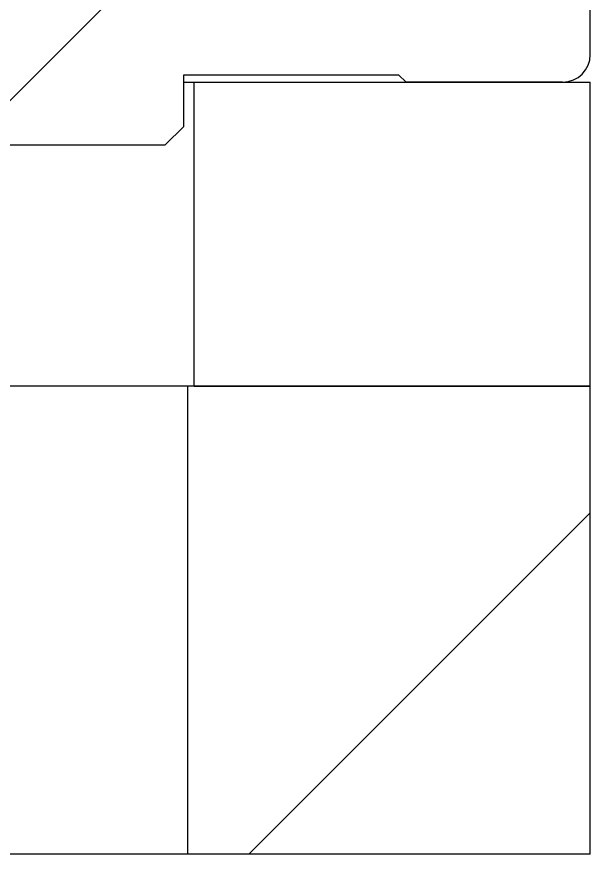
# Model space of a CAD drawing. Header units: millimetres. Extents: x 0 to 279, y 0 to 216.
# Drawn here: x 237.81 to 240.404, y 99.666 to 103.454 of the extents above; entities that cross this region are included whole.
import ezdxf

# ---------------------------------------------------------------- set-up
doc = ezdxf.new("R2010")
doc.units = ezdxf.units.MM
doc.layers.add('TITLE_BLOCK_TEXT', color=8, linetype='Continuous')

msp = doc.modelspace()

# ---------------------------------------------------------------- hatches: boundary and pattern name
at = {"layer": 'TITLE_BLOCK_TEXT', "linetype": 'Continuous', "lineweight": 18}
h = msp.add_hatch(dxfattribs=at)
h.set_pattern_fill('ANSI31', color=256, style=0)
edge = h.paths.add_edge_path(flags=0)
edge.add_line((238.7127, 104.7664), (238.6544, 104.8248))
edge.add_line((238.6544, 104.8248), (238.6544, 105.1081))
edge.add_line((238.6544, 105.1081), (238.6044, 105.1581))
edge.add_line((238.6044, 105.1581), (237.6211, 105.1581))
edge.add_line((237.6211, 105.1581), (237.5711, 104.9914))
edge.add_line((237.5711, 104.9914), (237.5711, 103.6081))
edge.add_line((237.5711, 103.6081), (237.4044, 103.6081))
edge.add_line((237.4044, 103.6081), (237.4044, 103.4914))
edge.add_line((237.4044, 103.4914), (237.4877, 103.4914))
edge.add_line((237.4877, 103.4914), (237.5711, 103.4081))
edge.add_line((237.5711, 103.4081), (237.5711, 103.0414))
edge.add_line((237.5711, 103.0414), (237.7377, 102.8748))
edge.add_line((237.7377, 102.8748), (238.4819, 102.8748))
edge.add_line((238.4819, 102.8748), (238.5652, 102.9581))
edge.add_line((238.5652, 102.9581), (238.5652, 103.1914))
edge.add_line((238.5652, 103.1914), (239.5377, 103.1914))
edge.add_line((239.5377, 103.1914), (239.5711, 103.1581))
edge.add_line((239.5711, 103.1581), (240.2794, 103.1581))
edge.add_arc((240.2794, 103.2831), 0.125, 270, 360)
edge.add_line((240.4044, 103.2831), (240.4044, 104.9914))
edge.add_line((240.4044, 104.9914), (240.1544, 104.9914))
edge.add_line((240.1544, 104.9914), (240.1544, 103.7081))
edge.add_arc((240.0544, 103.7081), 0.1, 270, 360, ccw=False)
edge.add_line((240.0544, 103.6081), (238.8127, 103.6081))
edge.add_arc((238.8127, 103.7081), 0.1, 180, 270, ccw=False)
edge.add_line((238.7127, 103.7081), (238.7127, 104.7664))
h = msp.add_hatch(dxfattribs=at)
h.set_pattern_fill('ANSI31', color=256, style=0)
h.paths.add_polyline_path([(238.6127, 101.7831), (240.4044, 101.7831), (240.4044, 103.1581), (238.6127, 103.1581)], flags=0)
h = msp.add_hatch(dxfattribs=at)
h.set_pattern_fill('ANSI31', color=256, style=0)
h.paths.add_polyline_path([(238.5836, 99.6664), (240.4044, 99.6664), (240.4044, 101.7831), (238.5836, 101.7831)], flags=0)

# ---------------------------------------------------------------- linework, layer by layer
at = {"color": 7, "linetype": 'Continuous', "lineweight": 25}
for p, q in [((240.4044, 103.2831), (240.4044, 104.9914)), ((238.5652, 102.9581), (238.5652, 103.1914)), ((238.5652, 103.1914), (239.5377, 103.1914)), ((239.5711, 103.1581), (239.5377, 103.1914)), ((238.5652, 103.1581), (238.6127, 103.1581)), ((238.6127, 101.7831), (238.6127, 103.1581)), ((238.6127, 103.1581), (240.4044, 103.1581)), ((240.2794, 103.1581), (239.5711, 103.1581)), ((240.4044, 101.7831), (240.4044, 103.1581)), ((238.4819, 102.8748), (238.5652, 102.9581)), ((237.7377, 102.8748), (238.4819, 102.8748)), ((238.5836, 101.7831), (236.0711, 101.7831)), ((238.5836, 99.6664), (238.5836, 101.7831)), ((240.4044, 101.7831), (238.5836, 101.7831)), ((238.6127, 101.7831), (240.4044, 101.7831)), ((240.4044, 99.6664), (240.4044, 101.7831)), ((238.5836, 99.6664), (237.4812, 99.6664)), ((240.4044, 99.6664), (238.5836, 99.6664))]:
    msp.add_line(p, q, dxfattribs=at)
msp.add_arc((240.2794, 103.2831), 0.125, 270, 360, dxfattribs=at)

doc.saveas('drawing.dxf')
